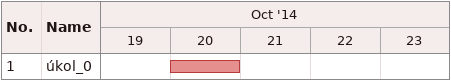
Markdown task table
| ID | Task | Start | Finish |
|---|---|---|---|
| 1 | úkol_0 | 2014-10-20 | 2014-10-20 |
